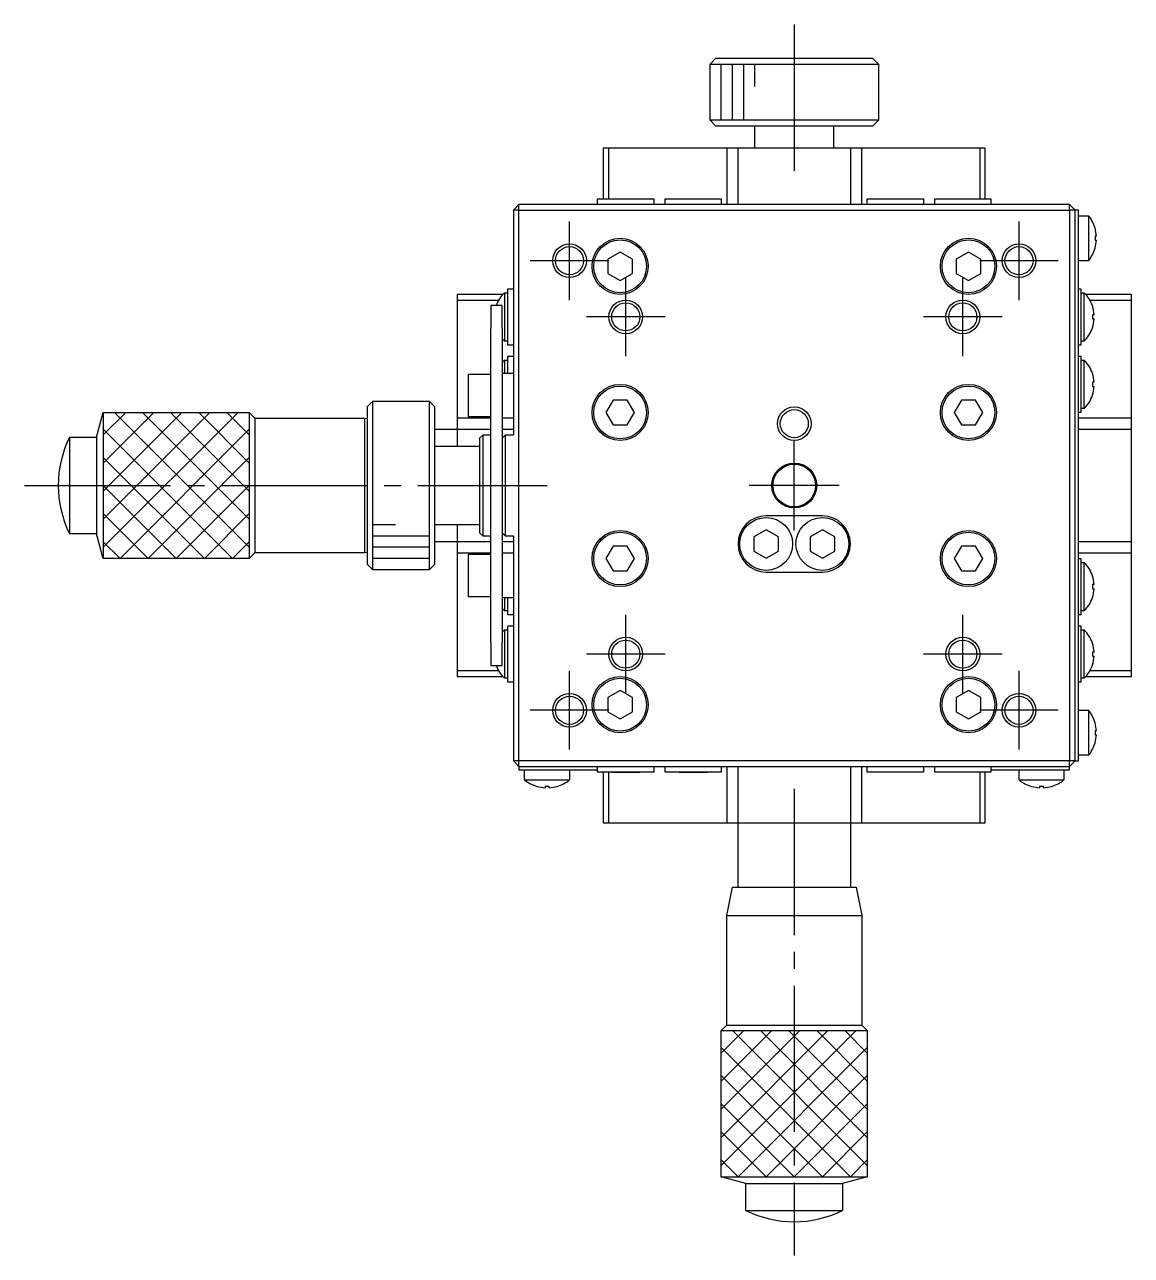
# Model space of a CAD drawing. Extents: x -70 to 222, y 71 to 310.
# Drawn here: x 4.4 to 102.9, y 188.6 to 298.1 of the extents above; entities that cross this region are included whole.
import ezdxf

# ---------------------------------------------------------------- set-up
doc = ezdxf.new("R2010")
doc.units = 0
doc.linetypes.add('CENTER', pattern=[17.5, 13, -1.5, 1.5, -1.5])
doc.layers.get('0').update_dxf_attribs({"linetype": 'CONTINUOUS'})
doc.layers.add('CENTER', color=1, linetype='CENTER')

msp = doc.modelspace()

# ---------------------------------------------------------------- linework, layer by layer
at = {"color": 7, "linetype": 'CONTINUOUS'}
for p, q in [((65.39, 294.63), (65.89, 295.13)), ((65.39, 294.63), (80.39, 294.63)), ((65.39, 289.63), (65.39, 294.63)), ((79.89, 295.13), (65.89, 295.13)), ((79.89, 295.13), (65.89, 295.13)), ((79.89, 295.13), (80.39, 294.63)), ((80.39, 294.63), (80.39, 289.63)), ((80.39, 289.63), (65.39, 289.63)), ((65.89, 289.13), (65.39, 289.63)), ((65.89, 289.13), (79.89, 289.13)), ((69.39, 287.13), (69.39, 289.13)), ((76.39, 289.13), (76.39, 287.13)), ((80.39, 289.63), (79.89, 289.13)), ((55.89, 287.13), (55.89, 282.63)), ((56.39, 287.13), (55.89, 287.13)), ((56.39, 282.63), (56.39, 287.13)), ((66.89, 287.13), (56.39, 287.13)), ((66.89, 287.13), (66.89, 282.13)), ((67.89, 287.13), (66.89, 287.13)), ((67.89, 282.13), (67.89, 287.13)), ((77.89, 287.13), (67.89, 287.13)), ((77.89, 287.13), (77.89, 282.13)), ((78.89, 287.13), (77.89, 287.13)), ((78.89, 282.13), (78.89, 287.13)), ((89.39, 287.13), (78.89, 287.13)), ((89.39, 287.13), (89.39, 282.63)), ((89.89, 287.13), (89.39, 287.13)), ((89.89, 282.63), (89.89, 287.13)), ((55.39, 282.63), (60.39, 282.63)), ((55.39, 282.13), (55.39, 282.63)), ((60.39, 282.63), (60.39, 282.13)), ((61.39, 282.63), (66.39, 282.63)), ((61.39, 282.13), (61.39, 282.63)), ((66.39, 282.63), (66.39, 282.13)), ((79.39, 282.63), (84.39, 282.63)), ((79.39, 282.13), (79.39, 282.63)), ((84.39, 282.63), (84.39, 282.13)), ((85.39, 282.63), (90.39, 282.63)), ((85.39, 282.13), (85.39, 282.63)), ((90.39, 282.63), (90.39, 282.13)), ((47.89, 281.63), (48.39, 282.13)), ((48.39, 281.63), (47.89, 281.63)), ((47.89, 281.63), (47.89, 275.13)), ((97.39, 282.13), (48.39, 282.13)), ((48.39, 281.63), (48.39, 282.13)), ((48.39, 281.63), (97.39, 281.63)), ((48.39, 232.63), (48.39, 281.63)), ((97.39, 281.63), (97.39, 282.13)), ((97.89, 281.63), (97.39, 282.13)), ((97.39, 281.63), (97.39, 232.63)), ((97.89, 281.63), (97.39, 281.63)), ((98.19, 281.63), (97.89, 281.63)), ((98.19, 281.63), (97.89, 281.63)), ((97.89, 280.13), (97.89, 281.63)), ((98.19, 280.13), (98.19, 281.63)), ((98.19, 281.13), (99.09, 281.13)), ((98.19, 281.13), (99.09, 281.13)), ((99.09, 277.13), (99.09, 281.13)), ((97.89, 234.13), (97.89, 280.13)), ((97.89, 234.13), (97.89, 280.13)), ((98.19, 234.13), (98.19, 280.13)), ((99.67, 280.02), (99.66, 280.02)), ((99.66, 279.31), (99.66, 278.95)), ((99.78, 279.31), (99.66, 279.31)), ((99.66, 278.95), (99.78, 278.95)), ((99.66, 278.25), (99.67, 278.25)), ((57.39, 277.9), (56.29, 277.27)), ((56.29, 277.27), (56.29, 276)), ((58.49, 277.27), (57.39, 277.9)), ((58.49, 276), (58.49, 277.27)), ((88.39, 277.9), (87.29, 277.27)), ((87.29, 277.27), (87.29, 276)), ((89.49, 277.27), (88.39, 277.9)), ((89.49, 276), (89.49, 277.27)), ((99.09, 277.13), (98.19, 277.13)), ((99.09, 277.13), (98.19, 277.13)), ((56.29, 276), (57.39, 275.36)), ((57.39, 275.36), (58.49, 276)), ((87.29, 276), (88.39, 275.36)), ((88.39, 275.36), (89.49, 276)), ((47.89, 275.13), (47.89, 262.13)), ((46.96, 274.13), (42.89, 274.13)), ((42.89, 274.13), (42.89, 273.63)), ((47.1, 274.28), (47.1, 269.98)), ((47.1, 274.28), (47.39, 274.28)), ((47.39, 269.63), (47.39, 274.63)), ((47.39, 274.63), (47.89, 274.63)), ((98.19, 274.63), (98.39, 274.63)), ((98.39, 274.63), (98.39, 269.63)), ((98.39, 274.28), (98.68, 274.28)), ((98.68, 272.13), (98.68, 274.28)), ((102.89, 274.13), (98.83, 274.13)), ((102.89, 273.63), (102.89, 274.13)), ((42.89, 273.63), (46.59, 273.63)), ((42.89, 273.63), (42.89, 263.13)), ((46.89, 273.13), (45.89, 273.13)), ((45.89, 273.13), (45.89, 271.13)), ((46.89, 271.13), (46.89, 273.13)), ((99.19, 273.63), (102.89, 273.63)), ((99.43, 273.11), (99.42, 273.11)), ((102.89, 263.13), (102.89, 273.63)), ((98.68, 269.98), (98.68, 272.13)), ((99.42, 272.31), (99.42, 271.95)), ((99.58, 272.31), (99.42, 272.31)), ((99.42, 271.95), (99.58, 271.95)), ((45.89, 243.13), (45.89, 271.13)), ((46.89, 271.13), (46.89, 243.13)), ((99.42, 271.16), (99.43, 271.16)), ((47.39, 269.98), (47.1, 269.98)), ((47.89, 269.63), (47.39, 269.63)), ((98.39, 269.63), (98.19, 269.63)), ((98.68, 269.98), (98.39, 269.98)), ((47.1, 268.28), (47.1, 267.13)), ((47.1, 268.28), (47.39, 268.28)), ((47.39, 267.13), (47.39, 268.63)), ((47.39, 268.63), (47.89, 268.63)), ((98.19, 268.63), (98.39, 268.63)), ((98.39, 268.63), (98.39, 263.63)), ((98.39, 268.28), (98.68, 268.28)), ((98.68, 266.13), (98.68, 268.28)), ((43.89, 263.23), (43.89, 267.03)), ((43.89, 267.03), (45.89, 267.03)), ((46.89, 267.13), (47.89, 267.13)), ((98.68, 263.98), (98.68, 266.13)), ((99.43, 267.11), (99.42, 267.11)), ((99.42, 266.31), (99.42, 265.95)), ((99.58, 266.31), (99.42, 266.31)), ((99.42, 265.95), (99.58, 265.95)), ((99.42, 265.16), (99.43, 265.16)), ((34.89, 264.13), (35.39, 264.63)), ((34.89, 264.13), (34.89, 250.13)), ((34.89, 264.13), (34.89, 250.13)), ((35.39, 249.63), (35.39, 264.63)), ((35.39, 264.63), (40.39, 264.63)), ((40.39, 264.63), (40.39, 249.63)), ((40.39, 264.63), (40.89, 264.13)), ((40.89, 250.13), (40.89, 264.13)), ((56.76, 264.73), (56.12, 263.63)), ((58.03, 264.73), (56.76, 264.73)), ((58.66, 263.63), (58.03, 264.73)), ((87.76, 264.73), (87.12, 263.63)), ((89.03, 264.73), (87.76, 264.73)), ((89.66, 263.63), (89.03, 264.73)), ((98.68, 263.98), (98.39, 263.98)), ((10.8, 261.43), (11.39, 263.63)), ((11.39, 263.63), (11.39, 250.63)), ((11.39, 263.63), (24.39, 263.63)), ((24.39, 263.63), (24.39, 250.63)), ((24.39, 263.63), (24.89, 263.13)), ((24.89, 263.13), (24.89, 251.13)), ((24.89, 263.13), (34.64, 263.13)), ((34.64, 263.13), (34.64, 251.13)), ((34.64, 263.13), (34.89, 263.08)), ((45.89, 263.13), (42.89, 263.13)), ((42.89, 263.13), (42.89, 262.13)), ((45.89, 263.23), (43.89, 263.23)), ((47.89, 263.13), (46.89, 263.13)), ((56.12, 263.63), (56.76, 262.53)), ((58.03, 262.53), (58.66, 263.63)), ((87.12, 263.63), (87.76, 262.53)), ((89.03, 262.53), (89.66, 263.63)), ((98.39, 263.63), (98.19, 263.63)), ((102.89, 263.13), (98.19, 263.13)), ((102.89, 262.13), (102.89, 263.13)), ((40.89, 262.13), (42.89, 262.13)), ((42.89, 262.13), (42.89, 260.63)), ((42.89, 262.13), (45.89, 262.13)), ((46.89, 262.13), (47.89, 262.13)), ((47.89, 262.13), (47.89, 261.63)), ((56.76, 262.53), (58.03, 262.53)), ((87.76, 262.53), (89.03, 262.53)), ((98.19, 262.13), (102.89, 262.13)), ((102.89, 252.13), (102.89, 262.13)), ((8.39, 261.43), (8.39, 252.83)), ((8.39, 261.43), (10.8, 261.43)), ((10.8, 261.43), (10.8, 252.83)), ((40.89, 260.63), (44.89, 260.63)), ((44.89, 261.33), (45.19, 261.63)), ((44.89, 261.33), (44.89, 252.93)), ((44.89, 261.33), (44.89, 260.63)), ((45.19, 252.63), (45.19, 261.63)), ((45.19, 261.63), (45.89, 261.63)), ((46.89, 261.33), (47.19, 261.63)), ((47.19, 252.63), (47.19, 261.63)), ((47.19, 261.63), (47.89, 261.63)), ((75.39, 254.43), (70.39, 254.43)), ((44.89, 253.63), (40.89, 253.63)), ((42.89, 253.63), (42.89, 252.13)), ((44.89, 253.63), (44.89, 252.93)), ((70.39, 253.2), (69.29, 252.57)), ((71.49, 252.57), (70.39, 253.2)), ((75.39, 253.2), (74.29, 252.57)), ((76.49, 252.57), (75.39, 253.2)), ((10.8, 252.83), (8.39, 252.83)), ((11.39, 250.63), (10.8, 252.83)), ((42.89, 252.13), (40.89, 252.13)), ((45.89, 252.13), (42.89, 252.13)), ((42.89, 252.13), (42.89, 251.13)), ((45.19, 252.63), (44.89, 252.93)), ((45.89, 252.63), (45.19, 252.63)), ((47.19, 252.63), (46.89, 252.93)), ((47.89, 252.13), (46.89, 252.13)), ((47.89, 252.63), (47.19, 252.63)), ((47.89, 252.63), (47.89, 249.13)), ((69.29, 252.57), (69.29, 251.3)), ((71.49, 251.3), (71.49, 252.57)), ((74.29, 252.57), (74.29, 251.3)), ((76.49, 251.3), (76.49, 252.57)), ((102.89, 252.13), (98.19, 252.13)), ((102.89, 251.13), (102.89, 252.13)), ((24.89, 251.13), (24.39, 250.63)), ((34.64, 251.13), (24.89, 251.13)), ((34.89, 251.18), (34.64, 251.13)), ((42.89, 251.13), (45.89, 251.13)), ((42.89, 251.13), (42.89, 240.63)), ((43.89, 247.23), (43.89, 251.03)), ((43.89, 251.03), (45.89, 251.03)), ((46.89, 251.13), (47.89, 251.13)), ((56.76, 251.73), (56.12, 250.63)), ((58.03, 251.73), (56.76, 251.73)), ((58.66, 250.63), (58.03, 251.73)), ((69.29, 251.3), (70.39, 250.66)), ((70.39, 250.66), (71.49, 251.3)), ((74.29, 251.3), (75.39, 250.66)), ((75.39, 250.66), (76.49, 251.3)), ((87.76, 251.73), (87.12, 250.63)), ((89.03, 251.73), (87.76, 251.73)), ((89.66, 250.63), (89.03, 251.73)), ((98.19, 251.13), (102.89, 251.13)), ((102.89, 240.63), (102.89, 251.13)), ((24.39, 250.63), (11.39, 250.63)), ((35.39, 249.63), (34.89, 250.13)), ((40.89, 250.13), (40.39, 249.63)), ((56.12, 250.63), (56.76, 249.53)), ((58.03, 249.53), (58.66, 250.63)), ((87.12, 250.63), (87.76, 249.53)), ((89.03, 249.53), (89.66, 250.63)), ((98.19, 250.63), (98.39, 250.63)), ((98.39, 250.63), (98.39, 245.63)), ((98.39, 250.28), (98.68, 250.28)), ((98.68, 248.13), (98.68, 250.28)), ((40.39, 249.63), (35.39, 249.63)), ((47.89, 249.13), (47.89, 232.63)), ((56.76, 249.53), (58.03, 249.53)), ((70.39, 249.43), (75.39, 249.43)), ((87.76, 249.53), (89.03, 249.53)), ((99.43, 249.11), (99.42, 249.11)), ((98.68, 245.98), (98.68, 248.13)), ((99.42, 248.31), (99.42, 247.95)), ((99.58, 248.31), (99.42, 248.31)), ((99.42, 247.95), (99.58, 247.95)), ((45.89, 247.23), (43.89, 247.23)), ((47.89, 247.13), (46.89, 247.13)), ((47.1, 247.13), (47.1, 245.98)), ((47.39, 246.87), (47.39, 247.13)), ((47.39, 245.63), (47.39, 246.87)), ((99.42, 247.16), (99.43, 247.16)), ((47.39, 245.98), (47.1, 245.98)), ((47.39, 245.63), (47.39, 245.99)), ((47.89, 245.63), (47.39, 245.63)), ((98.39, 245.63), (98.19, 245.63)), ((98.68, 245.98), (98.39, 245.98)), ((47.1, 244.28), (47.1, 239.98)), ((47.1, 244.28), (47.39, 244.28)), ((47.39, 244.28), (47.39, 244.63)), ((47.39, 243.4), (47.39, 244.63)), ((47.39, 244.63), (47.89, 244.63)), ((98.19, 244.63), (98.39, 244.63)), ((98.39, 244.63), (98.39, 239.63)), ((98.39, 244.28), (98.68, 244.28)), ((98.68, 242.13), (98.68, 244.28)), ((45.89, 243.13), (45.89, 241.13)), ((46.89, 241.13), (46.89, 243.13)), ((47.39, 242.13), (47.39, 243.4)), ((99.43, 243.11), (99.42, 243.11)), ((47.39, 240.87), (47.39, 242.13)), ((98.68, 239.98), (98.68, 242.13)), ((99.42, 242.31), (99.42, 241.95)), ((99.58, 242.31), (99.42, 242.31)), ((45.89, 241.13), (46.89, 241.13)), ((99.42, 241.95), (99.58, 241.95)), ((99.42, 241.16), (99.43, 241.16)), ((46.59, 240.63), (42.89, 240.63)), ((42.89, 240.63), (42.89, 240.13)), ((42.89, 240.13), (46.96, 240.13)), ((47.39, 239.98), (47.1, 239.98)), ((47.39, 239.63), (47.39, 240.87)), ((47.39, 239.63), (47.39, 239.98)), ((98.68, 239.98), (98.39, 239.98)), ((98.83, 240.13), (102.89, 240.13)), ((102.89, 240.63), (99.19, 240.63)), ((102.89, 240.13), (102.89, 240.63)), ((47.89, 239.63), (47.39, 239.63)), ((57.39, 238.9), (56.29, 238.27)), ((58.49, 238.27), (57.39, 238.9)), ((88.39, 238.9), (87.29, 238.27)), ((89.49, 238.27), (88.39, 238.9)), ((98.39, 239.63), (98.19, 239.63)), ((56.29, 238.27), (56.29, 237)), ((58.49, 237), (58.49, 238.27)), ((87.29, 238.27), (87.29, 237)), ((89.49, 237), (89.49, 238.27)), ((56.29, 237), (57.39, 236.36)), ((57.39, 236.36), (58.49, 237)), ((87.29, 237), (88.39, 236.36)), ((88.39, 236.36), (89.49, 237)), ((98.19, 237.13), (99.09, 237.13)), ((98.19, 237.13), (99.09, 237.13)), ((99.09, 233.13), (99.09, 237.13)), ((99.67, 236.02), (99.66, 236.02)), ((99.66, 235.31), (99.66, 234.95)), ((99.78, 235.31), (99.66, 235.31)), ((99.66, 234.95), (99.78, 234.95)), ((97.89, 232.63), (97.89, 234.13)), ((98.19, 232.63), (98.19, 234.13)), ((99.66, 234.25), (99.67, 234.25)), ((48.39, 232.63), (47.89, 232.63)), ((48.39, 232.13), (47.89, 232.63)), ((97.39, 232.63), (48.39, 232.63)), ((48.39, 232.13), (48.39, 232.63)), ((97.39, 232.13), (97.39, 232.63)), ((97.89, 232.63), (97.39, 232.63)), ((97.89, 232.63), (97.39, 232.13)), ((97.89, 232.63), (98.19, 232.63)), ((97.89, 232.63), (98.19, 232.63)), ((99.09, 233.13), (98.19, 233.13)), ((99.09, 233.13), (98.19, 233.13)), ((48.39, 232.13), (97.39, 232.13)), ((48.39, 232.13), (48.39, 231.83)), ((48.39, 232.13), (48.39, 231.83)), ((48.39, 231.83), (49.89, 231.83)), ((48.89, 230.94), (48.89, 231.83)), ((48.89, 230.94), (48.89, 231.83)), ((49.89, 231.83), (55.39, 231.83)), ((52.89, 231.83), (52.89, 230.94)), ((52.89, 231.83), (52.89, 230.94)), ((55.39, 231.63), (55.39, 232.13)), ((57.89, 231.63), (55.39, 231.63)), ((60.39, 231.63), (55.39, 231.63)), ((55.89, 231.63), (55.89, 227.13)), ((56.39, 227.13), (56.39, 231.63)), ((56.64, 231.63), (57.89, 231.63)), ((56.64, 231.63), (59.14, 231.63)), ((60.39, 231.63), (57.89, 231.63)), ((57.89, 231.63), (59.14, 231.63)), ((60.39, 232.13), (60.39, 231.63)), ((61.39, 231.63), (61.39, 232.13)), ((63.89, 231.63), (61.39, 231.63)), ((66.39, 231.63), (61.39, 231.63)), ((62.64, 231.63), (63.89, 231.63)), ((62.64, 231.63), (65.14, 231.63)), ((66.39, 231.63), (63.89, 231.63)), ((63.89, 231.63), (65.14, 231.63)), ((66.39, 232.13), (66.39, 231.63)), ((66.89, 232.13), (66.89, 227.13)), ((67.89, 227.13), (67.89, 232.13)), ((77.89, 232.13), (77.89, 227.13)), ((78.89, 227.13), (78.89, 232.13)), ((79.39, 231.63), (79.39, 232.13)), ((81.89, 231.63), (79.39, 231.63)), ((84.39, 231.63), (81.89, 231.63)), ((84.39, 232.13), (84.39, 231.63)), ((85.39, 231.63), (85.39, 232.13)), ((87.89, 231.63), (85.39, 231.63)), ((90.39, 231.63), (87.89, 231.63)), ((89.39, 231.63), (89.39, 227.13)), ((89.89, 227.13), (89.89, 231.63)), ((90.39, 232.13), (90.39, 231.63)), ((90.39, 231.83), (95.89, 231.83)), ((92.89, 230.94), (92.89, 231.83)), ((92.89, 230.94), (92.89, 231.83)), ((95.89, 231.83), (97.39, 231.83)), ((96.89, 231.83), (96.89, 230.94)), ((96.89, 231.83), (96.89, 230.94)), ((97.39, 231.83), (97.39, 232.13)), ((97.39, 231.83), (97.39, 232.13)), ((48.89, 230.94), (52.89, 230.94)), ((50.01, 230.36), (50, 230.36)), ((51.07, 230.36), (50.71, 230.36)), ((50.71, 230.36), (50.71, 230.24)), ((51.07, 230.24), (51.07, 230.36)), ((51.78, 230.36), (51.78, 230.36)), ((92.89, 230.94), (96.89, 230.94)), ((94.01, 230.36), (94, 230.36)), ((95.07, 230.36), (94.71, 230.36)), ((94.71, 230.36), (94.71, 230.24)), ((95.07, 230.24), (95.07, 230.36)), ((95.78, 230.36), (95.78, 230.36)), ((55.89, 227.13), (56.39, 227.13)), ((56.39, 227.13), (66.89, 227.13)), ((66.89, 227.13), (67.89, 227.13)), ((67.89, 227.13), (77.89, 227.13)), ((67.89, 221.38), (67.89, 227.13)), ((77.89, 227.13), (78.89, 227.13)), ((77.89, 227.13), (77.89, 221.38)), ((78.89, 227.13), (89.39, 227.13)), ((89.39, 227.13), (89.89, 227.13)), ((66.89, 218.88), (67.39, 221.38)), ((67.39, 221.38), (78.39, 221.38)), ((78.39, 221.38), (78.89, 218.88)), ((66.89, 218.88), (78.89, 218.88)), ((66.89, 209.13), (66.89, 218.88)), ((78.89, 218.88), (78.89, 209.13)), ((66.39, 208.63), (66.89, 209.13)), ((66.39, 208.63), (79.39, 208.63)), ((66.39, 195.63), (66.39, 208.63)), ((66.89, 209.13), (78.89, 209.13)), ((78.89, 209.13), (79.39, 208.63)), ((79.39, 208.63), (79.39, 195.63)), ((66.39, 195.63), (79.39, 195.63)), ((68.59, 195.04), (66.39, 195.63)), ((68.59, 195.04), (77.19, 195.04)), ((68.59, 192.63), (68.59, 195.04)), ((79.39, 195.63), (77.19, 195.04)), ((77.19, 195.04), (77.19, 192.63)), ((68.59, 192.63), (77.19, 192.63))]:
    msp.add_line(p, q, dxfattribs=at)
at = {"color": 3, "linetype": 'CONTINUOUS'}
for p, q in [((66.39, 289.63), (66.39, 294.63)), ((67.39, 289.63), (67.39, 294.63)), ((68.39, 289.63), (68.39, 294.63)), ((69.39, 292.63), (69.39, 294.63)), ((23.39, 263.63), (11.39, 251.63)), ((20.89, 263.63), (11.39, 254.13)), ((18.39, 263.63), (11.39, 256.63)), ((15.89, 263.63), (11.39, 259.13)), ((13.39, 263.63), (11.39, 261.63)), ((24.39, 251.63), (12.39, 263.63)), ((24.39, 254.13), (14.89, 263.63)), ((24.39, 256.63), (17.39, 263.63)), ((24.39, 259.13), (19.89, 263.63)), ((24.39, 261.63), (22.39, 263.63)), ((22.89, 250.63), (11.39, 262.13)), ((24.39, 262.13), (12.89, 250.63)), ((20.39, 250.63), (11.39, 259.63)), ((24.39, 259.63), (15.39, 250.63)), ((17.89, 250.63), (11.39, 257.13)), ((24.39, 257.13), (17.89, 250.63)), ((15.39, 250.63), (11.39, 254.63)), ((24.39, 254.63), (20.39, 250.63)), ((37.39, 253.63), (35.39, 253.63)), ((12.89, 250.63), (11.39, 252.13)), ((24.39, 252.13), (22.89, 250.63)), ((40.39, 252.63), (35.39, 252.63)), ((40.39, 251.63), (35.39, 251.63)), ((40.39, 250.63), (35.39, 250.63)), ((78.39, 208.63), (66.39, 196.63)), ((75.89, 208.63), (66.39, 199.13)), ((73.39, 208.63), (66.39, 201.63)), ((70.89, 208.63), (66.39, 204.13)), ((68.39, 208.63), (66.39, 206.63)), ((79.39, 196.63), (67.39, 208.63)), ((79.39, 199.13), (69.89, 208.63)), ((79.39, 201.63), (72.39, 208.63)), ((79.39, 204.13), (74.89, 208.63)), ((79.39, 206.63), (77.39, 208.63)), ((77.89, 195.63), (66.39, 207.13)), ((79.39, 207.13), (67.89, 195.63)), ((75.39, 195.63), (66.39, 204.63)), ((79.39, 204.63), (70.39, 195.63)), ((72.89, 195.63), (66.39, 202.13)), ((79.39, 202.13), (72.89, 195.63)), ((70.39, 195.63), (66.39, 199.63)), ((79.39, 199.63), (75.39, 195.63)), ((67.89, 195.63), (66.39, 197.13)), ((79.39, 197.13), (77.89, 195.63))]:
    msp.add_line(p, q, dxfattribs=at)
for centre in [(52.89, 277.13), (92.89, 277.13), (57.89, 272.13), (87.89, 272.13), (72.89, 262.63), (57.89, 242.13), (87.89, 242.13), (52.89, 237.13), (92.89, 237.13)]:
    msp.add_circle(centre, 1.5, dxfattribs=at)
at = {"color": 7, "linetype": 'CONTINUOUS'}
for centre, radius in [((52.89, 277.13), 1.25), ((57.39, 276.63), 2.5), ((57.39, 276.63), 2.35), ((88.39, 276.63), 2.5), ((88.39, 276.63), 2.35), ((92.89, 277.13), 1.25), ((57.89, 272.13), 1.25), ((87.89, 272.13), 1.25), ((57.39, 263.63), 2.5), ((88.39, 263.63), 2.5), ((57.39, 263.63), 2.35), ((88.39, 263.63), 2.35), ((72.89, 262.63), 1.25), ((72.89, 257.13), 2), ((72.89, 257.13), 1.9), ((70.39, 251.93), 2.35), ((75.39, 251.93), 2.35), ((57.39, 250.63), 2.5), ((57.39, 250.63), 2.35), ((88.39, 250.63), 2.5), ((88.39, 250.63), 2.35), ((57.89, 242.13), 1.25), ((87.89, 242.13), 1.25), ((57.39, 237.63), 2.5), ((57.39, 237.63), 2.35), ((88.39, 237.63), 2.5), ((88.39, 237.63), 2.35), ((52.89, 237.13), 1.25), ((92.89, 237.13), 1.25)]:
    msp.add_circle(centre, radius, dxfattribs=at)
for centre, radius, start, end in [((96.59, 279.13), 3.2, 16.1225, 38.6822), ((96.59, 279.13), 3.19, 3.2297, 16.1067), ((96.59, 279.13), 3.2, 321.3178, 343.8775), ((96.59, 279.13), 3.19, 343.8933, 356.7703), ((49.19, 272.13), 3, 134.22, 160.9979), ((96.59, 272.13), 3, 19.0021, 45.78), ((96.59, 272.13), 2.99, 3.446, 18.9685), ((96.59, 272.13), 2.99, 341.0315, 356.554), ((96.59, 272.13), 3, 314.22, 340.9979), ((49.19, 272.13), 3, 219.9445, 225.78), ((49.19, 266.13), 3, 134.22, 140.0555), ((96.59, 266.13), 3, 19.0021, 45.78), ((96.59, 266.13), 2.99, 3.446, 18.9685), ((96.59, 266.13), 3, 314.22, 340.9979), ((96.59, 266.13), 2.99, 341.0315, 356.554), ((17.14, 257.13), 9.75, 153.8162, 206.1838), ((70.39, 251.93), 2.5, 90, 270), ((75.39, 251.93), 2.5, 270, 90), ((96.59, 248.13), 3, 19.0021, 45.78), ((96.59, 248.13), 2.99, 3.446, 18.9685), ((96.59, 248.13), 2.99, 341.0315, 356.554), ((96.59, 248.13), 3, 314.22, 340.9979), ((49.19, 248.13), 3, 219.9445, 225.78), ((49.19, 242.13), 3, 134.22, 140.0555), ((96.59, 242.13), 3, 19.0021, 45.78), ((96.59, 242.13), 2.99, 3.446, 18.9685), ((49.19, 242.13), 3, 199.0021, 225.78), ((96.59, 242.13), 3, 314.22, 340.9979), ((96.59, 242.13), 2.99, 341.0315, 356.554), ((96.59, 235.13), 3.2, 16.1225, 38.6822), ((96.59, 235.13), 3.19, 3.2297, 16.1067), ((96.59, 235.13), 3.19, 343.8933, 356.7703), ((96.59, 235.13), 3.2, 321.3178, 343.8775), ((50.89, 233.43), 3.2, 231.3178, 253.8775), ((50.89, 233.43), 3.19, 253.8933, 266.7703), ((50.89, 233.43), 3.19, 273.2297, 286.1067), ((50.89, 233.43), 3.2, 286.1225, 308.6822), ((94.89, 233.43), 3.2, 231.3178, 253.8775), ((94.89, 233.43), 3.19, 253.8933, 266.7703), ((94.89, 233.43), 3.19, 273.2297, 286.1067), ((94.89, 233.43), 3.2, 286.1225, 308.6822), ((72.89, 201.38), 9.75, 243.8162, 296.1838)]:
    msp.add_arc(centre, radius, start, end, dxfattribs=at)
at = {"layer": 'CENTER', "color": 1, "linetype": 'CENTER'}
for p, q in [((72.89, 298.13), (72.89, 284.13)), ((52.89, 273.63), (52.89, 280.63)), ((92.89, 273.63), (92.89, 280.63)), ((56.39, 277.13), (49.39, 277.13)), ((96.39, 277.13), (89.39, 277.13)), ((57.89, 268.63), (57.89, 275.63)), ((87.89, 268.63), (87.89, 275.63)), ((61.39, 272.13), (54.39, 272.13)), ((91.39, 272.13), (84.39, 272.13)), ((72.89, 253.13), (72.89, 261.13)), ((4.39, 257.13), (50.89, 257.13)), ((76.89, 257.13), (68.89, 257.13)), ((57.89, 238.63), (57.89, 245.63)), ((87.89, 238.63), (87.89, 245.63)), ((61.39, 242.13), (54.39, 242.13)), ((91.39, 242.13), (84.39, 242.13)), ((52.89, 233.63), (52.89, 240.63)), ((92.89, 233.63), (92.89, 240.63)), ((56.39, 237.13), (49.39, 237.13)), ((96.39, 237.13), (89.39, 237.13)), ((72.89, 230.13), (72.89, 188.63))]:
    msp.add_line(p, q, dxfattribs=at)

doc.saveas('drawing.dxf')
